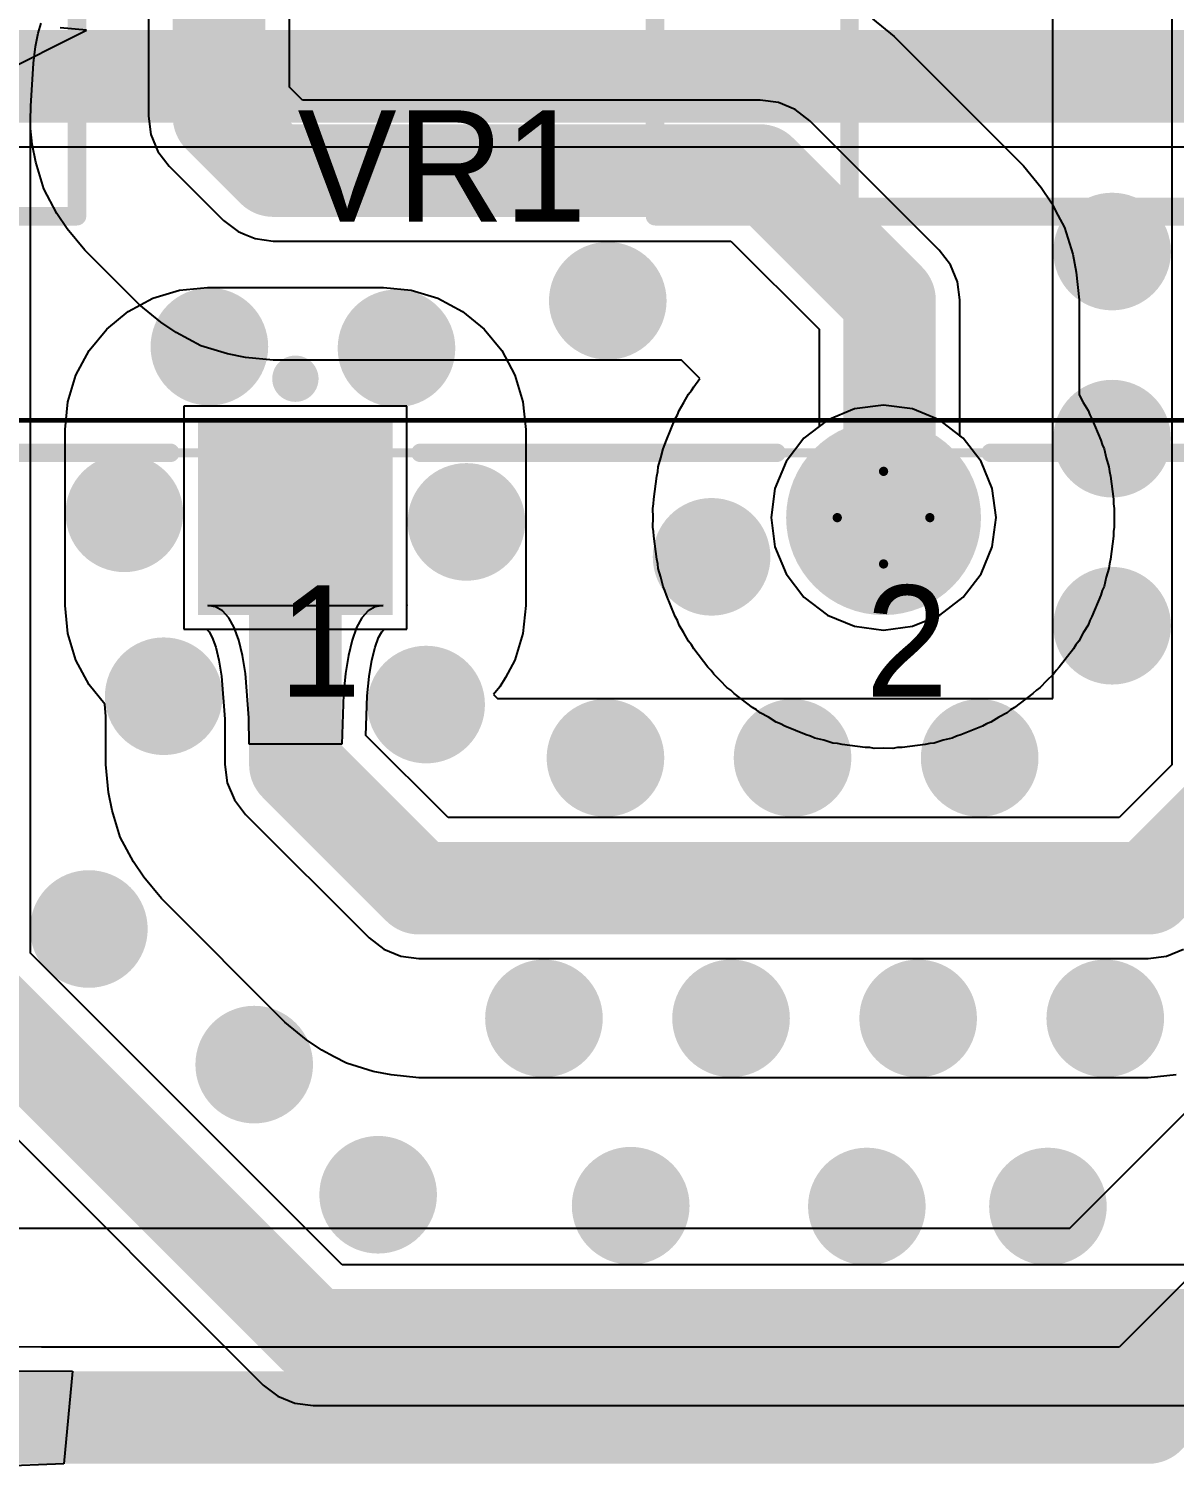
# Model space of a CAD drawing. Header units: millimetres. Extents: x 38.3 to 116.8, y 314 to 397.1.
# Drawn here: x 68.82 to 81.18, y 323.82 to 339.48 of the extents above; entities that cross this region are included whole.
import ezdxf

# ---------------------------------------------------------------- set-up
doc = ezdxf.new("R2010")
doc.units = ezdxf.units.MM
for name, color, linetype in [('BottomLayer', 5, 'Continuous'), ('BottomSolder', 6, 'Continuous'), ('Mechanical13', 56, 'Continuous'), ('Mechanical15', 56, 'Continuous'), ('Mechanical16', 56, 'Continuous'), ('Mechanical5', 56, 'Continuous'), ('MultiLayer', 9, 'Continuous'), ('PadHoleLayer', 156, 'Continuous'), ('TopLayer', 1, 'Continuous'), ('TopOverlay', 2, 'Continuous'), ('TopPaste', 8, 'Continuous'), ('TopSolder', 216, 'Continuous'), ('ViaHoleLayer', 16, 'Continuous')]:
    doc.layers.add(name, color=color, linetype=linetype)

# ---------------------------------------------------------------- blocks, each defined once
blk = doc.blocks.new('BOUR_3852A_282_103AL_3_V_57')
at = {"layer": 'BottomLayer', "const_width": 0.95}
blk.add_lwpolyline([(-0.475, 0, 1), (0.475, 0, 1)], format="xyb", close=True, dxfattribs=at)
at = {"layer": 'BottomLayer'}
blk.add_solid([(-7.3, -0.95), (-5.4, -0.95), (-7.3, 0.95), (-5.4, 0.95)], dxfattribs=at)
at = {"layer": 'BottomSolder', "const_width": 1.052}
blk.add_lwpolyline([(-0.526, 0, 1), (0.526, 0, 1)], format="xyb", close=True, dxfattribs=at)
at = {"layer": 'BottomSolder'}
blk.add_solid([(-7.402, -1.052), (-5.298, -1.052), (-7.402, 1.052), (-5.298, 1.052)], dxfattribs=at)
at = {"layer": 'Mechanical13', "const_width": 0.1}
blk.add_lwpolyline([(-9.525, 0.7), (9.525, 0.7)], dxfattribs=at)
at = {"layer": 'Mechanical15'}
for points, const_width in [([(-9.625, 1.05), (9.625, 1.05)], 0.05), ([(0, -0.5), (0, 0.5)], 0.1), ([(-0.5, 0), (0.5, 0)], 0.1)]:
    blk.add_lwpolyline(points, dxfattribs=dict(at, const_width=const_width))
at = {"layer": 'Mechanical15', "const_width": 0.05}
for points in [[(-0.025, 0.5, 1), (0.025, 0.5, 1)], [(-0.525, 0, 1), (-0.475, 0, 1)], [(0.475, 0, 1), (0.525, 0, 1)], [(-0.025, -0.5, 1), (0.025, -0.5, 1)]]:
    blk.add_lwpolyline(points, format="xyb", close=True, dxfattribs=at)
at = {"layer": 'MultiLayer', "const_width": 0.95}
blk.add_lwpolyline([(-0.475, 0, 1), (0.475, 0, 1)], format="xyb", close=True, dxfattribs=at)
at = {"layer": 'MultiLayer'}
blk.add_solid([(-7.3, -0.95), (-5.4, -0.95), (-7.3, 0.95), (-5.4, 0.95)], dxfattribs=at)
at = {"layer": 'PadHoleLayer', "const_width": 0.7}
for points in [[(-6.7, 0, 1), (-6, 0, 1)], [(-0.35, 0, 1), (0.35, 0, 1)]]:
    blk.add_lwpolyline(points, format="xyb", close=True, dxfattribs=at)
at = {"layer": 'TopLayer', "const_width": 0.95}
blk.add_lwpolyline([(-0.475, 0, 1), (0.475, 0, 1)], format="xyb", close=True, dxfattribs=at)
at = {"layer": 'TopLayer'}
blk.add_solid([(-7.3, -0.95), (-5.4, -0.95), (-7.3, 0.95), (-5.4, 0.95)], dxfattribs=at)
at = {"layer": 'TopOverlay'}
for points, const_width in [([(-6.225, 1.5, 1), (-6.475, 1.5, 1)], 0.25), ([(-6.538, 1.5, 1), (-6.413, 1.5, 1)], 0.125), ([(-6.287, 1.5, 1), (-6.162, 1.5, 1)], 0.125), ([(-7.75, 0.7, 1), (-7.65, 0.7, 1)], 0.1), ([(-5.05, 0.7, 1), (-4.95, 0.7, 1)], 0.1), ([(-1.205, 0.7, 1), (-1.105, 0.7, 1)], 0.1), ([(1.105, 0.7, 1), (1.205, 0.7, 1)], 0.1)]:
    blk.add_lwpolyline(points, format="xyb", close=True, dxfattribs=dict(at, const_width=const_width))
at = {"layer": 'TopOverlay', "const_width": 0.2}
for points in [[(-9.525, 0.7), (-7.7, 0.7)], [(-5, 0.7), (-1.155, 0.7)], [(1.155, 0.7), (5.195, 0.7)]]:
    blk.add_lwpolyline(points, dxfattribs=at)
at = {"layer": 'TopSolder', "const_width": 1.052}
blk.add_lwpolyline([(-0.526, 0, 1), (0.526, 0, 1)], format="xyb", close=True, dxfattribs=at)
at = {"layer": 'TopSolder'}
blk.add_solid([(-7.402, -1.052), (-5.298, -1.052), (-7.402, 1.052), (-5.298, 1.052)], dxfattribs=at)
blk = doc.blocks.new('SM_LP_5001_66')
at = {"layer": 'Mechanical13', "const_width": 0.2}
for points in [[(-6.4, -5.6), (-6.4, 5.6)], [(-6.4, 5.6), (6.4, 5.6)], [(6.4, -5.6), (6.4, 5.6)], [(-6.4, -5.6), (6.4, -5.6)]]:
    blk.add_lwpolyline(points, dxfattribs=at)
at = {"layer": 'Mechanical13', "const_width": 0.1}
for points in [[(-6.45, 5.6, 1), (-6.35, 5.6, 1)], [(-6.45, 5.6, 1), (-6.35, 5.6, 1)], [(6.35, 5.6, 1), (6.45, 5.6, 1)], [(6.35, 5.6, 1), (6.45, 5.6, 1)], [(-6.45, -5.6, 1), (-6.35, -5.6, 1)], [(-6.45, -5.6, 1), (-6.35, -5.6, 1)], [(6.35, -5.6, 1), (6.45, -5.6, 1)], [(6.35, -5.6, 1), (6.45, -5.6, 1)]]:
    blk.add_lwpolyline(points, format="xyb", close=True, dxfattribs=at)
at = {"layer": 'Mechanical15', "const_width": 0.2}
for points in [[(-8.5, -5.7), (-8.5, 5.7)], [(-8.5, 5.7), (8.5, 5.7)], [(8.5, -5.7), (8.5, 5.7)], [(-8.5, -5.7), (8.5, -5.7)]]:
    blk.add_lwpolyline(points, dxfattribs=at)
at = {"layer": 'Mechanical15', "const_width": 0.1}
for points in [[(-8.55, 5.7, 1), (-8.45, 5.7, 1)], [(-8.55, 5.7, 1), (-8.45, 5.7, 1)], [(8.45, 5.7, 1), (8.55, 5.7, 1)], [(8.45, 5.7, 1), (8.55, 5.7, 1)], [(-8.55, -5.7, 1), (-8.45, -5.7, 1)], [(-8.55, -5.7, 1), (-8.45, -5.7, 1)], [(8.45, -5.7, 1), (8.55, -5.7, 1)], [(8.45, -5.7, 1), (8.55, -5.7, 1)]]:
    blk.add_lwpolyline(points, format="xyb", close=True, dxfattribs=at)
at = {"layer": 'Mechanical16', "const_width": 0.1}
for points in [[(0, -0.5), (0, 0.5)], [(-0.5, 0), (0.5, 0)]]:
    blk.add_lwpolyline(points, dxfattribs=at)
at = {"layer": 'Mechanical16', "const_width": 0.05}
for points in [[(-0.025, 0.5, 1), (0.025, 0.5, 1)], [(-0.525, 0, 1), (-0.475, 0, 1)], [(0.475, 0, 1), (0.525, 0, 1)], [(-0.025, -0.5, 1), (0.025, -0.5, 1)]]:
    blk.add_lwpolyline(points, format="xyb", close=True, dxfattribs=at)
at = {"layer": 'Mechanical5', "const_width": 0.2}
for points in [[(-8.5, -5.7), (-8.5, 5.7)], [(-7.95, 5.7), (7.95, 5.7)], [(8.5, -5.7), (8.5, 5.7)], [(-7.95, -5.7), (7.95, -5.7)]]:
    blk.add_lwpolyline(points, dxfattribs=at)
at = {"layer": 'Mechanical5', "const_width": 0.1}
for points in [[(-8.55, 5.7, 1), (-8.45, 5.7, 1)], [(-8, 5.7, 1), (-7.9, 5.7, 1)], [(7.9, 5.7, 1), (8, 5.7, 1)], [(8.45, 5.7, 1), (8.55, 5.7, 1)], [(-8.55, -5.7, 1), (-8.45, -5.7, 1)], [(-8, -5.7, 1), (-7.9, -5.7, 1)], [(7.9, -5.7, 1), (8, -5.7, 1)], [(8.45, -5.7, 1), (8.55, -5.7, 1)]]:
    blk.add_lwpolyline(points, format="xyb", close=True, dxfattribs=at)
at = {"layer": 'TopLayer'}
for points in [[(-8.1, 1.79), (-5.1, 1.79), (-8.1, 3.29), (-5.1, 3.29)], [(5.1, 1.79), (8.1, 1.79), (5.1, 3.29), (8.1, 3.29)], [(-8.1, -0.75), (-5.1, -0.75), (-8.1, 0.75), (-5.1, 0.75)], [(5.1, -0.75), (8.1, -0.75), (5.1, 0.75), (8.1, 0.75)], [(-8.1, -3.29), (-5.1, -3.29), (-8.1, -1.79), (-5.1, -1.79)], [(5.1, -3.29), (8.1, -3.29), (5.1, -1.79), (8.1, -1.79)]]:
    blk.add_solid(points, dxfattribs=at)
at = {"layer": 'TopOverlay', "const_width": 0.2}
for points in [[(-6.4, 3.4), (-6.4, 5.6)], [(-6.4, 5.6), (6.4, 5.6)], [(6.4, 3.4), (6.4, 5.6)], [(-6.4, 0.85), (-6.4, 1.7)], [(6.4, 0.85), (6.4, 1.7)], [(-6.4, -1.75), (-6.4, -0.8)], [(6.4, -1.75), (6.4, -0.8)], [(-6.4, -5.6), (-6.4, -3.4)], [(6.4, -5.6), (6.4, -3.4)], [(-6.4, -5.6), (6.4, -5.6)]]:
    blk.add_lwpolyline(points, dxfattribs=at)
at = {"layer": 'TopOverlay'}
for points, const_width in [([(-6.45, 5.6, 1), (-6.35, 5.6, 1)], 0.1), ([(-6.45, 5.6, 1), (-6.35, 5.6, 1)], 0.1), ([(6.35, 5.6, 1), (6.45, 5.6, 1)], 0.1), ([(6.35, 5.6, 1), (6.45, 5.6, 1)], 0.1), ([(-5.463, 4.699, 1), (-5.713, 4.699, 1)], 0.25), ([(-5.776, 4.699, 1), (-5.651, 4.699, 1)], 0.125), ([(-5.525, 4.699, 1), (-5.4, 4.699, 1)], 0.125), ([(-6.45, 3.4, 1), (-6.35, 3.4, 1)], 0.1), ([(6.35, 3.4, 1), (6.45, 3.4, 1)], 0.1), ([(-6.45, 1.7, 1), (-6.35, 1.7, 1)], 0.1), ([(6.35, 1.7, 1), (6.45, 1.7, 1)], 0.1), ([(-6.45, 0.85, 1), (-6.35, 0.85, 1)], 0.1), ([(6.35, 0.85, 1), (6.45, 0.85, 1)], 0.1), ([(-6.45, -0.8, 1), (-6.35, -0.8, 1)], 0.1), ([(6.35, -0.8, 1), (6.45, -0.8, 1)], 0.1), ([(-6.45, -1.75, 1), (-6.35, -1.75, 1)], 0.1), ([(6.35, -1.75, 1), (6.45, -1.75, 1)], 0.1), ([(-6.45, -3.4, 1), (-6.35, -3.4, 1)], 0.1), ([(6.35, -3.4, 1), (6.45, -3.4, 1)], 0.1), ([(-6.45, -5.6, 1), (-6.35, -5.6, 1)], 0.1), ([(-6.45, -5.6, 1), (-6.35, -5.6, 1)], 0.1), ([(6.35, -5.6, 1), (6.45, -5.6, 1)], 0.1), ([(6.35, -5.6, 1), (6.45, -5.6, 1)], 0.1)]:
    blk.add_lwpolyline(points, format="xyb", close=True, dxfattribs=dict(at, const_width=const_width))
at = {"layer": 'TopPaste'}
for points in [[(-8.1, 1.79), (-5.1, 1.79), (-8.1, 3.29), (-5.1, 3.29)], [(5.1, 1.79), (8.1, 1.79), (5.1, 3.29), (8.1, 3.29)], [(-8.1, -0.75), (-5.1, -0.75), (-8.1, 0.75), (-5.1, 0.75)], [(5.1, -0.75), (8.1, -0.75), (5.1, 0.75), (8.1, 0.75)], [(-8.1, -3.29), (-5.1, -3.29), (-8.1, -1.79), (-5.1, -1.79)], [(5.1, -3.29), (8.1, -3.29), (5.1, -1.79), (8.1, -1.79)]]:
    blk.add_solid(points, dxfattribs=at)
at = {"layer": 'TopSolder'}
for points in [[(-8.1, 1.79), (-5.1, 1.79), (-8.1, 3.29), (-5.1, 3.29)], [(5.1, 1.79), (8.1, 1.79), (5.1, 3.29), (8.1, 3.29)], [(-8.1, -0.75), (-5.1, -0.75), (-8.1, 0.75), (-5.1, 0.75)], [(5.1, -0.75), (8.1, -0.75), (5.1, 0.75), (8.1, 0.75)], [(-8.1, -3.29), (-5.1, -3.29), (-8.1, -1.79), (-5.1, -1.79)], [(5.1, -3.29), (8.1, -3.29), (5.1, -1.79), (8.1, -1.79)]]:
    blk.add_solid(points, dxfattribs=at)
at = {"layer": 'Mechanical5'}
blk.add_text('T2', height=1, dxfattribs=at).set_placement((0, 0))
blk = doc.blocks.new('SM_LP_5001_67')
at = {"layer": 'Mechanical13', "const_width": 0.2}
for points in [[(-6.4, -5.6), (-6.4, 5.6)], [(-6.4, 5.6), (6.4, 5.6)], [(6.4, -5.6), (6.4, 5.6)], [(-6.4, -5.6), (6.4, -5.6)]]:
    blk.add_lwpolyline(points, dxfattribs=at)
at = {"layer": 'Mechanical13', "const_width": 0.1}
for points in [[(-6.45, 5.6, 1), (-6.35, 5.6, 1)], [(-6.45, 5.6, 1), (-6.35, 5.6, 1)], [(6.35, 5.6, 1), (6.45, 5.6, 1)], [(6.35, 5.6, 1), (6.45, 5.6, 1)], [(-6.45, -5.6, 1), (-6.35, -5.6, 1)], [(-6.45, -5.6, 1), (-6.35, -5.6, 1)], [(6.35, -5.6, 1), (6.45, -5.6, 1)], [(6.35, -5.6, 1), (6.45, -5.6, 1)]]:
    blk.add_lwpolyline(points, format="xyb", close=True, dxfattribs=at)
at = {"layer": 'Mechanical15', "const_width": 0.2}
for points in [[(-8.5, -5.7), (-8.5, 5.7)], [(-8.5, 5.7), (8.5, 5.7)], [(8.5, -5.7), (8.5, 5.7)], [(-8.5, -5.7), (8.5, -5.7)]]:
    blk.add_lwpolyline(points, dxfattribs=at)
at = {"layer": 'Mechanical15', "const_width": 0.1}
for points in [[(-8.55, 5.7, 1), (-8.45, 5.7, 1)], [(-8.55, 5.7, 1), (-8.45, 5.7, 1)], [(8.45, 5.7, 1), (8.55, 5.7, 1)], [(8.45, 5.7, 1), (8.55, 5.7, 1)], [(-8.55, -5.7, 1), (-8.45, -5.7, 1)], [(-8.55, -5.7, 1), (-8.45, -5.7, 1)], [(8.45, -5.7, 1), (8.55, -5.7, 1)], [(8.45, -5.7, 1), (8.55, -5.7, 1)]]:
    blk.add_lwpolyline(points, format="xyb", close=True, dxfattribs=at)
at = {"layer": 'Mechanical16', "const_width": 0.1}
for points in [[(0, -0.5), (0, 0.5)], [(-0.5, 0), (0.5, 0)]]:
    blk.add_lwpolyline(points, dxfattribs=at)
at = {"layer": 'Mechanical16', "const_width": 0.05}
for points in [[(-0.025, 0.5, 1), (0.025, 0.5, 1)], [(-0.525, 0, 1), (-0.475, 0, 1)], [(0.475, 0, 1), (0.525, 0, 1)], [(-0.025, -0.5, 1), (0.025, -0.5, 1)]]:
    blk.add_lwpolyline(points, format="xyb", close=True, dxfattribs=at)
at = {"layer": 'Mechanical5', "const_width": 0.2}
for points in [[(-8.5, -5.7), (-8.5, 5.7)], [(-7.95, 5.7), (7.95, 5.7)], [(8.5, -5.7), (8.5, 5.7)], [(-7.95, -5.7), (7.95, -5.7)]]:
    blk.add_lwpolyline(points, dxfattribs=at)
at = {"layer": 'Mechanical5', "const_width": 0.1}
for points in [[(-8.55, 5.7, 1), (-8.45, 5.7, 1)], [(-8, 5.7, 1), (-7.9, 5.7, 1)], [(7.9, 5.7, 1), (8, 5.7, 1)], [(8.45, 5.7, 1), (8.55, 5.7, 1)], [(-8.55, -5.7, 1), (-8.45, -5.7, 1)], [(-8, -5.7, 1), (-7.9, -5.7, 1)], [(7.9, -5.7, 1), (8, -5.7, 1)], [(8.45, -5.7, 1), (8.55, -5.7, 1)]]:
    blk.add_lwpolyline(points, format="xyb", close=True, dxfattribs=at)
at = {"layer": 'TopLayer'}
for points in [[(-8.1, 1.79), (-5.1, 1.79), (-8.1, 3.29), (-5.1, 3.29)], [(5.1, 1.79), (8.1, 1.79), (5.1, 3.29), (8.1, 3.29)], [(-8.1, -0.75), (-5.1, -0.75), (-8.1, 0.75), (-5.1, 0.75)], [(5.1, -0.75), (8.1, -0.75), (5.1, 0.75), (8.1, 0.75)], [(-8.1, -3.29), (-5.1, -3.29), (-8.1, -1.79), (-5.1, -1.79)], [(5.1, -3.29), (8.1, -3.29), (5.1, -1.79), (8.1, -1.79)]]:
    blk.add_solid(points, dxfattribs=at)
at = {"layer": 'TopOverlay', "const_width": 0.2}
for points in [[(-6.4, 3.4), (-6.4, 5.6)], [(-6.4, 5.6), (6.4, 5.6)], [(6.4, 3.4), (6.4, 5.6)], [(-6.4, 0.85), (-6.4, 1.7)], [(6.4, 0.85), (6.4, 1.7)], [(-6.4, -1.75), (-6.4, -0.8)], [(6.4, -1.75), (6.4, -0.8)], [(-6.4, -5.6), (-6.4, -3.4)], [(6.4, -5.6), (6.4, -3.4)], [(-6.4, -5.6), (6.4, -5.6)]]:
    blk.add_lwpolyline(points, dxfattribs=at)
at = {"layer": 'TopOverlay'}
for points, const_width in [([(-6.45, 5.6, 1), (-6.35, 5.6, 1)], 0.1), ([(-6.45, 5.6, 1), (-6.35, 5.6, 1)], 0.1), ([(6.35, 5.6, 1), (6.45, 5.6, 1)], 0.1), ([(6.35, 5.6, 1), (6.45, 5.6, 1)], 0.1), ([(-5.463, 4.699, 1), (-5.713, 4.699, 1)], 0.25), ([(-5.776, 4.699, 1), (-5.651, 4.699, 1)], 0.125), ([(-5.525, 4.699, 1), (-5.4, 4.699, 1)], 0.125), ([(-6.45, 3.4, 1), (-6.35, 3.4, 1)], 0.1), ([(6.35, 3.4, 1), (6.45, 3.4, 1)], 0.1), ([(-6.45, 1.7, 1), (-6.35, 1.7, 1)], 0.1), ([(6.35, 1.7, 1), (6.45, 1.7, 1)], 0.1), ([(-6.45, 0.85, 1), (-6.35, 0.85, 1)], 0.1), ([(6.35, 0.85, 1), (6.45, 0.85, 1)], 0.1), ([(-6.45, -0.8, 1), (-6.35, -0.8, 1)], 0.1), ([(6.35, -0.8, 1), (6.45, -0.8, 1)], 0.1), ([(-6.45, -1.75, 1), (-6.35, -1.75, 1)], 0.1), ([(6.35, -1.75, 1), (6.45, -1.75, 1)], 0.1), ([(-6.45, -3.4, 1), (-6.35, -3.4, 1)], 0.1), ([(6.35, -3.4, 1), (6.45, -3.4, 1)], 0.1), ([(-6.45, -5.6, 1), (-6.35, -5.6, 1)], 0.1), ([(-6.45, -5.6, 1), (-6.35, -5.6, 1)], 0.1), ([(6.35, -5.6, 1), (6.45, -5.6, 1)], 0.1), ([(6.35, -5.6, 1), (6.45, -5.6, 1)], 0.1)]:
    blk.add_lwpolyline(points, format="xyb", close=True, dxfattribs=dict(at, const_width=const_width))
at = {"layer": 'TopPaste'}
for points in [[(-8.1, 1.79), (-5.1, 1.79), (-8.1, 3.29), (-5.1, 3.29)], [(5.1, 1.79), (8.1, 1.79), (5.1, 3.29), (8.1, 3.29)], [(-8.1, -0.75), (-5.1, -0.75), (-8.1, 0.75), (-5.1, 0.75)], [(5.1, -0.75), (8.1, -0.75), (5.1, 0.75), (8.1, 0.75)], [(-8.1, -3.29), (-5.1, -3.29), (-8.1, -1.79), (-5.1, -1.79)], [(5.1, -3.29), (8.1, -3.29), (5.1, -1.79), (8.1, -1.79)]]:
    blk.add_solid(points, dxfattribs=at)
at = {"layer": 'TopSolder'}
for points in [[(-8.1, 1.79), (-5.1, 1.79), (-8.1, 3.29), (-5.1, 3.29)], [(5.1, 1.79), (8.1, 1.79), (5.1, 3.29), (8.1, 3.29)], [(-8.1, -0.75), (-5.1, -0.75), (-8.1, 0.75), (-5.1, 0.75)], [(5.1, -0.75), (8.1, -0.75), (5.1, 0.75), (8.1, 0.75)], [(-8.1, -3.29), (-5.1, -3.29), (-8.1, -1.79), (-5.1, -1.79)], [(5.1, -3.29), (8.1, -3.29), (5.1, -1.79), (8.1, -1.79)]]:
    blk.add_solid(points, dxfattribs=at)
at = {"layer": 'Mechanical5'}
blk.add_text('T1', height=1, dxfattribs=at).set_placement((0, 0))

msp = doc.modelspace()

# ---------------------------------------------------------------- linework, layer by layer
at = {"layer": 'BottomLayer'}
for p, q in [((67.437, 338.463), (69.437, 339.463)), ((69.437, 339.463), (69.152, 339.488)), ((60.513, 338.202), (98.364, 338.202)), ((72.895, 335.404), (70.487, 335.404)), ((70.487, 335.404), (70.487, 332.996)), ((72.895, 332.996), (72.895, 335.404)), ((77.727, 335.373), (77.434, 335.251)), ((78.041, 335.414), (77.727, 335.373)), ((78.355, 335.373), (78.041, 335.414)), ((78.648, 335.251), (78.355, 335.373)), ((77.434, 335.251), (77.182, 335.058)), ((78.9, 335.058), (78.648, 335.251)), ((77.182, 335.058), (76.989, 334.807)), ((79.093, 334.807), (78.9, 335.058)), ((76.989, 334.807), (76.868, 334.514)), ((79.214, 334.514), (79.093, 334.807)), ((90.14, 334.802), (80.584, 325.246)), ((90.14, 334.802), (80.584, 325.246)), ((80.051, 326.531), (88.088, 334.568)), ((76.868, 334.514), (76.827, 334.2)), ((79.255, 334.2), (79.214, 334.514)), ((76.827, 334.2), (76.868, 333.885)), ((79.214, 333.885), (79.255, 334.2)), ((76.868, 333.885), (76.989, 333.593)), ((79.093, 333.593), (79.214, 333.885)), ((76.989, 333.593), (77.182, 333.341)), ((78.9, 333.341), (79.093, 333.593)), ((77.182, 333.341), (77.434, 333.148)), ((78.648, 333.148), (78.9, 333.341)), ((77.434, 333.148), (77.727, 333.027)), ((78.355, 333.027), (78.648, 333.148)), ((70.487, 332.996), (72.895, 332.996)), ((77.727, 333.027), (78.041, 332.985)), ((78.041, 332.985), (78.355, 333.027)), ((66.562, 326.531), (80.051, 326.531)), ((68.949, 325.246), (68.487, 325.248)), ((68.949, 325.246), (68.487, 325.248)), ((80.584, 325.246), (68.949, 325.246)), ((80.584, 325.246), (68.949, 325.246)), ((68.482, 324.989), (69.286, 324.985)), ((69.286, 324.985), (69.19, 323.985)), ((69.19, 323.985), (64.815, 323.821))]:
    msp.add_line(p, q, dxfattribs=at)
at = {"layer": 'BottomLayer', "const_width": 1}
for points in [[(67.437, 338.963), (98.679, 338.963)], [(80.899, 324.485), (90.678, 334.264)], [(62.611, 324.485), (80.899, 324.485)]]:
    msp.add_lwpolyline(points, dxfattribs=at)
at = {"layer": 'BottomLayer'}
for points, const_width in [([(80.191, 337.073, 1), (80.826, 337.073, 1)], 0.635), ([(74.746, 336.541, 1), (75.381, 336.541, 1)], 0.635), ([(70.445, 336.046, 1), (71.08, 336.046, 1)], 0.635), ([(72.465, 336.028, 1), (73.1, 336.028, 1)], 0.635), ([(80.191, 335.053, 1), (80.826, 335.053, 1)], 0.635), ([(69.527, 334.247, 1), (70.162, 334.247, 1)], 0.635), ([(73.22, 334.154, 1), (73.855, 334.154, 1)], 0.635), ([(75.867, 333.777, 1), (76.502, 333.777, 1)], 0.635), ([(80.191, 333.033, 1), (80.826, 333.033, 1)], 0.635), ([(69.952, 332.272, 1), (70.587, 332.272, 1)], 0.635), ([(72.785, 332.182, 1), (73.42, 332.182, 1)], 0.635), ([(74.721, 331.606, 1), (75.356, 331.606, 1)], 0.635), ([(76.741, 331.606, 1), (77.376, 331.606, 1)], 0.635), ([(78.761, 331.606, 1), (79.396, 331.606, 1)], 0.635), ([(69.144, 329.759, 1), (69.779, 329.759, 1)], 0.635), ([(74.057, 328.794, 1), (74.692, 328.794, 1)], 0.635), ([(76.077, 328.794, 1), (76.712, 328.794, 1)], 0.635), ([(78.097, 328.794, 1), (78.732, 328.794, 1)], 0.635), ([(80.117, 328.794, 1), (80.752, 328.794, 1)], 0.635), ([(70.929, 328.295, 1), (71.564, 328.295, 1)], 0.635), ([(72.267, 326.89, 1), (72.902, 326.89, 1)], 0.635), ([(74.993, 326.771, 1), (75.629, 326.771, 1)], 0.635), ([(77.543, 326.763, 1), (78.178, 326.763, 1)], 0.635), ([(79.498, 326.763, 1), (80.133, 326.763, 1)], 0.635), ([(80.649, 324.485, 1), (81.149, 324.485, 1)], 0.5), ([(80.649, 324.485, 1), (81.149, 324.485, 1)], 0.5)]:
    msp.add_lwpolyline(points, format="xyb", close=True, dxfattribs=dict(at, const_width=const_width))
at = {"layer": 'MultiLayer', "const_width": 0.635}
for points in [[(80.191, 337.073, 1), (80.826, 337.073, 1)], [(74.746, 336.541, 1), (75.381, 336.541, 1)], [(70.445, 336.046, 1), (71.08, 336.046, 1)], [(72.465, 336.028, 1), (73.1, 336.028, 1)], [(80.191, 335.053, 1), (80.826, 335.053, 1)], [(69.527, 334.247, 1), (70.162, 334.247, 1)], [(73.22, 334.154, 1), (73.855, 334.154, 1)], [(75.867, 333.777, 1), (76.502, 333.777, 1)], [(80.191, 333.033, 1), (80.826, 333.033, 1)], [(69.952, 332.272, 1), (70.587, 332.272, 1)], [(72.785, 332.182, 1), (73.42, 332.182, 1)], [(74.721, 331.606, 1), (75.356, 331.606, 1)], [(76.741, 331.606, 1), (77.376, 331.606, 1)], [(78.761, 331.606, 1), (79.396, 331.606, 1)], [(69.144, 329.759, 1), (69.779, 329.759, 1)], [(74.057, 328.794, 1), (74.692, 328.794, 1)], [(76.077, 328.794, 1), (76.712, 328.794, 1)], [(78.097, 328.794, 1), (78.732, 328.794, 1)], [(80.117, 328.794, 1), (80.752, 328.794, 1)], [(70.929, 328.295, 1), (71.564, 328.295, 1)], [(72.267, 326.89, 1), (72.902, 326.89, 1)], [(74.993, 326.771, 1), (75.629, 326.771, 1)], [(77.543, 326.763, 1), (78.178, 326.763, 1)], [(79.498, 326.763, 1), (80.133, 326.763, 1)]]:
    msp.add_lwpolyline(points, format="xyb", close=True, dxfattribs=at)
at = {"layer": 'TopLayer'}
for p, q in [((79.869, 332.246), (79.869, 345.567)), ((81.154, 345.567), (81.154, 331.531)), ((81.154, 345.567), (81.154, 331.531)), ((71.627, 338.848), (71.627, 345.108)), ((71.627, 338.848), (71.627, 345.108)), ((70.105, 344.793), (70.105, 338.533)), ((70.105, 344.793), (70.105, 338.533)), ((77.922, 339.585), (78.155, 339.394)), ((68.885, 339.286), (68.913, 339.431)), ((68.885, 339.286), (68.913, 339.431)), ((68.913, 339.431), (68.945, 339.538)), ((68.913, 339.431), (68.945, 339.538)), ((78.155, 339.394), (79.552, 337.997)), ((68.862, 339.108), (68.885, 339.286)), ((68.862, 339.108), (68.885, 339.286)), ((68.834, 338.643), (68.862, 339.108)), ((68.834, 338.643), (68.862, 339.108)), ((71.767, 338.708), (71.627, 338.848)), ((71.767, 338.708), (71.627, 338.848)), ((68.833, 338.487), (68.834, 338.643)), ((68.833, 338.487), (68.834, 338.643)), ((76.708, 338.708), (71.767, 338.708)), ((76.708, 338.708), (71.767, 338.708)), ((76.905, 338.682), (76.708, 338.708)), ((76.905, 338.682), (76.708, 338.708)), ((77.088, 338.606), (76.905, 338.682)), ((77.088, 338.606), (76.905, 338.682)), ((77.246, 338.485), (77.088, 338.606)), ((77.246, 338.485), (77.088, 338.606)), ((68.833, 329.499), (68.833, 338.487)), ((68.833, 338.403), (68.833, 338.487)), ((70.105, 338.533), (70.131, 338.336)), ((70.105, 338.533), (70.131, 338.336)), ((78.643, 337.088), (77.246, 338.485)), ((78.643, 337.088), (77.246, 338.485)), ((68.849, 338.233), (68.833, 338.403)), ((70.131, 338.336), (70.207, 338.153)), ((70.131, 338.336), (70.207, 338.153)), ((68.888, 338.038), (68.849, 338.233)), ((70.207, 338.153), (70.328, 337.995)), ((70.207, 338.153), (70.328, 337.995)), ((68.975, 337.75), (68.888, 338.038)), ((70.328, 337.995), (70.914, 337.409)), ((70.328, 337.995), (70.914, 337.409)), ((79.552, 337.997), (79.743, 337.764)), ((69.117, 337.484), (68.975, 337.75)), ((79.743, 337.764), (79.854, 337.599)), ((79.854, 337.599), (79.924, 337.467)), ((69.228, 337.319), (69.117, 337.484)), ((70.914, 337.409), (71.072, 337.288)), ((70.914, 337.409), (71.072, 337.288)), ((79.924, 337.467), (79.996, 337.333)), ((69.419, 337.086), (69.228, 337.319)), ((71.072, 337.288), (71.148, 337.257)), ((71.072, 337.288), (71.148, 337.257)), ((71.148, 337.257), (71.255, 337.212)), ((71.148, 337.257), (71.255, 337.212)), ((71.255, 337.212), (71.452, 337.186)), ((71.255, 337.212), (71.452, 337.186)), ((79.996, 337.333), (79.996, 337.333)), ((79.996, 337.333), (80.083, 337.045)), ((70.005, 336.5), (69.419, 337.086)), ((69.419, 337.086), (69.419, 337.086)), ((69.419, 337.086), (69.419, 337.086)), ((71.452, 337.186), (76.393, 337.186)), ((71.452, 337.186), (76.393, 337.186)), ((76.393, 337.186), (77.344, 336.235)), ((76.393, 337.186), (77.344, 336.235)), ((78.764, 336.93), (78.643, 337.088)), ((78.764, 336.93), (78.643, 337.088)), ((80.083, 337.045), (80.122, 336.85)), ((78.84, 336.747), (78.764, 336.93)), ((78.84, 336.747), (78.764, 336.93)), ((78.866, 336.55), (78.84, 336.747)), ((78.866, 336.55), (78.84, 336.747)), ((80.122, 336.85), (80.151, 336.55)), ((69.887, 336.427), (70.153, 336.569)), ((70.153, 336.569), (70.441, 336.657)), ((70.441, 336.657), (70.741, 336.686)), ((70.741, 336.686), (72.641, 336.686)), ((72.641, 336.686), (72.941, 336.657)), ((72.941, 336.657), (73.229, 336.569)), ((73.229, 336.569), (73.495, 336.427)), ((69.655, 336.236), (69.887, 336.427)), ((70.238, 336.309), (70.005, 336.5)), ((70.005, 336.5), (70.005, 336.5)), ((70.005, 336.5), (70.005, 336.5)), ((73.495, 336.427), (73.728, 336.236)), ((78.866, 335.085), (78.866, 336.55)), ((78.866, 335.085), (78.866, 336.55)), ((80.151, 336.55), (80.151, 335.527)), ((70.403, 336.198), (70.238, 336.309)), ((69.464, 336.003), (69.655, 336.236)), ((70.536, 336.127), (70.403, 336.198)), ((70.669, 336.056), (70.536, 336.127)), ((73.728, 336.236), (73.919, 336.003)), ((77.344, 336.235), (77.344, 335.183)), ((77.344, 336.235), (77.344, 335.183)), ((69.322, 335.738), (69.464, 336.003)), ((70.957, 335.969), (70.669, 336.056)), ((71.152, 335.93), (70.957, 335.969)), ((73.919, 336.003), (74.061, 335.738)), ((71.452, 335.901), (71.152, 335.93)), ((75.86, 335.901), (71.452, 335.901)), ((76.059, 335.702), (75.86, 335.901)), ((69.234, 335.449), (69.322, 335.738)), ((74.061, 335.738), (74.148, 335.449)), ((75.992, 335.614), (76.059, 335.701)), ((76.059, 335.701), (76.059, 335.702)), ((75.886, 335.444), (75.934, 335.532)), ((75.934, 335.532), (75.966, 335.571)), ((75.966, 335.571), (75.992, 335.614)), ((80.151, 335.527), (80.196, 335.444)), ((69.205, 335.15), (69.234, 335.449)), ((72.895, 335.404), (70.487, 335.404)), ((70.487, 335.404), (70.487, 333.262)), ((72.895, 335.404), (70.487, 335.404)), ((70.487, 335.404), (70.487, 333.262)), ((72.895, 333.262), (72.895, 335.404)), ((72.895, 333.262), (72.895, 335.404)), ((74.148, 335.449), (74.178, 335.15)), ((75.815, 335.311), (75.833, 335.358)), ((75.833, 335.358), (75.886, 335.444)), ((80.196, 335.444), (80.249, 335.358)), ((80.249, 335.358), (80.267, 335.311)), ((75.696, 335.036), (75.792, 335.267)), ((75.792, 335.267), (75.815, 335.311)), ((77.344, 335.183), (77.182, 335.058)), ((77.344, 335.183), (77.182, 335.058)), ((80.267, 335.311), (80.29, 335.267)), ((80.29, 335.267), (80.386, 335.036)), ((69.205, 333.25), (69.205, 335.15)), ((74.178, 335.15), (74.178, 333.25)), ((75.681, 334.988), (75.696, 335.036)), ((77.182, 335.058), (76.989, 334.807)), ((77.182, 335.058), (76.989, 334.807)), ((78.9, 335.058), (78.866, 335.085)), ((78.9, 335.058), (78.866, 335.085)), ((79.093, 334.807), (78.9, 335.058)), ((79.093, 334.807), (78.9, 335.058)), ((80.386, 335.036), (80.401, 334.988)), ((75.638, 334.844), (75.661, 334.942)), ((75.661, 334.942), (75.681, 334.988)), ((80.401, 334.988), (80.422, 334.942)), ((80.422, 334.942), (80.444, 334.844)), ((75.592, 334.648), (75.604, 334.697)), ((75.604, 334.697), (75.609, 334.747)), ((75.609, 334.747), (75.638, 334.844)), ((76.989, 334.807), (76.868, 334.514)), ((76.989, 334.807), (76.868, 334.514)), ((79.214, 334.514), (79.093, 334.807)), ((79.214, 334.514), (79.093, 334.807)), ((80.444, 334.844), (80.474, 334.747)), ((80.474, 334.747), (80.479, 334.697)), ((80.479, 334.697), (80.49, 334.648)), ((75.56, 334.4), (75.592, 334.648)), ((80.49, 334.648), (80.523, 334.4)), ((75.558, 334.35), (75.56, 334.4)), ((76.868, 334.514), (76.827, 334.2)), ((76.868, 334.514), (76.827, 334.2)), ((79.255, 334.2), (79.214, 334.514)), ((79.255, 334.2), (79.214, 334.514)), ((80.523, 334.4), (80.524, 334.35)), ((75.55, 334.3), (75.558, 334.35)), ((75.553, 334.2), (75.55, 334.3)), ((80.524, 334.35), (80.532, 334.3)), ((80.532, 334.3), (80.529, 334.2)), ((75.55, 334.099), (75.553, 334.2)), ((75.558, 334.05), (75.55, 334.099)), ((76.827, 334.2), (76.868, 333.885)), ((76.827, 334.2), (76.868, 333.885)), ((79.214, 333.885), (79.255, 334.2)), ((79.214, 333.885), (79.255, 334.2)), ((80.532, 334.099), (80.524, 334.05)), ((80.529, 334.2), (80.532, 334.099)), ((75.56, 333.999), (75.558, 334.05)), ((75.592, 333.751), (75.56, 333.999)), ((80.523, 333.999), (80.49, 333.751)), ((80.524, 334.05), (80.523, 333.999)), ((75.604, 333.702), (75.592, 333.751)), ((76.868, 333.885), (76.989, 333.593)), ((76.868, 333.885), (76.989, 333.593)), ((79.093, 333.593), (79.214, 333.885)), ((79.093, 333.593), (79.214, 333.885)), ((80.49, 333.751), (80.479, 333.702)), ((75.609, 333.652), (75.604, 333.702)), ((75.638, 333.556), (75.609, 333.652)), ((80.474, 333.652), (80.444, 333.556)), ((80.479, 333.702), (80.474, 333.652)), ((75.661, 333.458), (75.638, 333.556)), ((75.681, 333.412), (75.661, 333.458)), ((76.989, 333.593), (77.182, 333.341)), ((76.989, 333.593), (77.182, 333.341)), ((78.9, 333.341), (79.093, 333.593)), ((78.9, 333.341), (79.093, 333.593)), ((80.422, 333.458), (80.401, 333.412)), ((80.444, 333.556), (80.422, 333.458)), ((75.696, 333.364), (75.681, 333.412)), ((75.792, 333.133), (75.696, 333.364)), ((77.182, 333.341), (77.434, 333.148)), ((77.182, 333.341), (77.434, 333.148)), ((78.648, 333.148), (78.9, 333.341)), ((78.648, 333.148), (78.9, 333.341)), ((80.386, 333.364), (80.29, 333.133)), ((80.401, 333.412), (80.386, 333.364)), ((69.234, 332.95), (69.205, 333.25)), ((70.487, 333.262), (70.485, 333.253)), ((70.487, 333.262), (70.485, 333.253)), ((70.485, 333.253), (70.487, 333.243)), ((70.485, 333.253), (70.487, 333.243)), ((70.487, 333.243), (70.487, 332.996)), ((70.487, 333.243), (70.487, 332.996)), ((70.829, 333.238), (70.744, 333.253)), ((70.744, 333.253), (72.638, 333.253)), ((70.905, 333.193), (70.829, 333.238)), ((70.972, 333.118), (70.905, 333.193)), ((72.477, 333.193), (72.41, 333.118)), ((72.553, 333.238), (72.477, 333.193)), ((72.638, 333.253), (72.553, 333.238)), ((72.897, 333.253), (72.895, 333.262)), ((72.897, 333.253), (72.895, 333.262)), ((72.895, 333.243), (72.897, 333.253)), ((72.895, 333.243), (72.897, 333.253)), ((72.895, 332.996), (72.895, 333.243)), ((72.895, 332.996), (72.895, 333.243)), ((74.178, 333.25), (74.148, 332.95)), ((75.815, 333.088), (75.792, 333.133)), ((77.434, 333.148), (77.727, 333.027)), ((77.434, 333.148), (77.727, 333.027)), ((78.355, 333.027), (78.648, 333.148)), ((78.355, 333.027), (78.648, 333.148)), ((80.29, 333.133), (80.267, 333.088)), ((70.487, 332.996), (70.711, 332.996)), ((70.487, 332.996), (70.711, 332.996)), ((70.711, 332.996), (70.738, 332.991)), ((70.711, 332.996), (70.738, 332.991)), ((70.738, 332.991), (70.739, 332.99)), ((70.738, 332.991), (70.739, 332.99)), ((70.739, 332.99), (70.76, 332.967)), ((70.739, 332.99), (70.76, 332.967)), ((71.03, 333.013), (70.972, 333.118)), ((71.079, 332.878), (71.03, 333.013)), ((72.352, 333.013), (72.303, 332.878)), ((72.41, 333.118), (72.352, 333.013)), ((72.623, 332.967), (72.644, 332.99)), ((72.623, 332.967), (72.644, 332.99)), ((72.644, 332.99), (72.645, 332.991)), ((72.644, 332.99), (72.645, 332.991)), ((72.645, 332.991), (72.672, 332.996)), ((72.645, 332.991), (72.672, 332.996)), ((72.672, 332.996), (72.895, 332.996)), ((72.672, 332.996), (72.895, 332.996)), ((75.833, 333.041), (75.815, 333.088)), ((75.886, 332.956), (75.833, 333.041)), ((77.727, 333.027), (78.041, 332.985)), ((77.727, 333.027), (78.041, 332.985)), ((78.041, 332.985), (78.355, 333.027)), ((78.041, 332.985), (78.355, 333.027)), ((80.249, 333.041), (80.196, 332.956)), ((80.267, 333.088), (80.249, 333.041)), ((69.322, 332.662), (69.234, 332.95)), ((70.76, 332.967), (70.794, 332.905)), ((70.76, 332.967), (70.794, 332.905)), ((70.794, 332.905), (70.831, 332.803)), ((70.794, 332.905), (70.831, 332.803)), ((71.12, 332.713), (71.079, 332.878)), ((72.303, 332.878), (72.263, 332.713)), ((72.551, 332.803), (72.588, 332.905)), ((72.551, 332.803), (72.588, 332.905)), ((72.588, 332.905), (72.623, 332.967)), ((72.588, 332.905), (72.623, 332.967)), ((74.148, 332.95), (74.061, 332.662)), ((75.934, 332.867), (75.886, 332.956)), ((75.966, 332.828), (75.934, 332.867)), ((75.992, 332.785), (75.966, 332.828)), ((80.116, 332.828), (80.09, 332.785)), ((80.148, 332.867), (80.116, 332.828)), ((80.196, 332.956), (80.148, 332.867)), ((69.464, 332.396), (69.322, 332.662)), ((70.831, 332.803), (70.865, 332.661)), ((70.831, 332.803), (70.865, 332.661)), ((70.865, 332.661), (70.893, 332.488)), ((70.865, 332.661), (70.893, 332.488)), ((71.151, 332.518), (71.12, 332.713)), ((72.263, 332.713), (72.231, 332.518)), ((72.488, 332.484), (72.517, 332.661)), ((72.488, 332.484), (72.517, 332.661)), ((72.517, 332.661), (72.551, 332.803)), ((72.517, 332.661), (72.551, 332.803)), ((74.061, 332.662), (73.961, 332.476)), ((76.145, 332.587), (75.992, 332.785)), ((80.09, 332.785), (79.938, 332.587)), ((71.187, 332.038), (71.151, 332.518)), ((72.231, 332.518), (72.209, 332.293)), ((76.179, 332.55), (76.145, 332.587)), ((76.208, 332.509), (76.179, 332.55)), ((76.282, 332.44), (76.208, 332.509)), ((79.874, 332.509), (79.8, 332.44)), ((79.903, 332.55), (79.874, 332.509)), ((79.938, 332.587), (79.903, 332.55)), ((69.635, 332.188), (69.464, 332.396)), ((70.893, 332.488), (70.928, 332.026)), ((70.893, 332.488), (70.928, 332.026)), ((72.467, 332.276), (72.488, 332.484)), ((72.467, 332.276), (72.488, 332.484)), ((73.9, 332.373), (73.83, 332.289)), ((73.961, 332.476), (73.9, 332.373)), ((73.9, 332.373), (73.9, 332.373)), ((76.35, 332.367), (76.282, 332.44)), ((76.391, 332.338), (76.35, 332.367)), ((79.732, 332.367), (79.691, 332.338)), ((79.8, 332.44), (79.732, 332.367)), ((69.645, 332.052), (69.635, 332.188)), ((72.209, 332.293), (72.191, 331.753)), ((72.453, 331.847), (72.467, 332.276)), ((72.453, 331.847), (72.467, 332.276)), ((73.83, 332.289), (73.873, 332.246)), ((73.873, 332.246), (73.96, 332.246)), ((73.96, 332.246), (73.96, 332.246)), ((73.96, 332.246), (79.869, 332.246)), ((76.428, 332.303), (76.391, 332.338)), ((76.627, 332.151), (76.428, 332.303)), ((79.654, 332.303), (79.456, 332.151)), ((79.691, 332.338), (79.654, 332.303)), ((69.645, 331.534), (69.645, 332.052)), ((71.191, 331.753), (71.187, 332.038)), ((76.669, 332.124), (76.627, 332.151)), ((76.708, 332.092), (76.669, 332.124)), ((76.797, 332.045), (76.708, 332.092)), ((76.882, 331.992), (76.797, 332.045)), ((79.285, 332.045), (79.2, 331.992)), ((79.374, 332.092), (79.285, 332.045)), ((79.413, 332.124), (79.374, 332.092)), ((79.456, 332.151), (79.413, 332.124)), ((70.928, 332.026), (70.931, 331.848)), ((70.928, 332.026), (70.931, 331.848)), ((76.93, 331.974), (76.882, 331.992)), ((76.974, 331.95), (76.93, 331.974)), ((77.205, 331.855), (76.974, 331.95)), ((79.108, 331.95), (78.877, 331.855)), ((79.153, 331.974), (79.108, 331.95)), ((79.2, 331.992), (79.153, 331.974)), ((70.931, 331.848), (70.931, 331.534)), ((70.931, 331.848), (70.931, 331.534)), ((72.191, 331.753), (71.191, 331.753)), ((73.34, 330.961), (72.453, 331.847)), ((73.34, 330.961), (72.453, 331.847)), ((77.253, 331.84), (77.205, 331.855)), ((77.299, 331.819), (77.253, 331.84)), ((77.397, 331.796), (77.299, 331.819)), ((77.493, 331.767), (77.397, 331.796)), ((77.543, 331.762), (77.493, 331.767)), ((77.593, 331.751), (77.543, 331.762)), ((77.841, 331.718), (77.593, 331.751)), ((77.891, 331.717), (77.841, 331.718)), ((77.941, 331.708), (77.891, 331.717)), ((78.191, 331.717), (78.142, 331.708)), ((78.242, 331.718), (78.191, 331.717)), ((78.49, 331.751), (78.242, 331.718)), ((78.539, 331.762), (78.49, 331.751)), ((78.589, 331.767), (78.539, 331.762)), ((78.685, 331.796), (78.589, 331.767)), ((78.783, 331.819), (78.685, 331.796)), ((78.829, 331.84), (78.783, 331.819)), ((78.877, 331.855), (78.829, 331.84)), ((78.041, 331.712), (77.941, 331.708)), ((78.142, 331.708), (78.041, 331.712)), ((69.674, 331.234), (69.645, 331.534)), ((70.931, 331.534), (70.956, 331.337)), ((70.931, 331.534), (70.956, 331.337)), ((81.154, 331.531), (80.584, 330.961)), ((81.154, 331.531), (80.584, 330.961)), ((70.956, 331.337), (71.032, 331.154)), ((70.956, 331.337), (71.032, 331.154)), ((69.713, 331.039), (69.674, 331.234)), ((71.032, 331.154), (71.153, 330.996)), ((71.032, 331.154), (71.153, 330.996)), ((69.801, 330.751), (69.713, 331.039)), ((71.153, 330.996), (72.487, 329.662)), ((71.153, 330.996), (72.487, 329.662)), ((80.584, 330.961), (73.34, 330.961)), ((80.584, 330.961), (73.34, 330.961)), ((69.943, 330.485), (69.801, 330.751)), ((70.053, 330.32), (69.943, 330.485)), ((70.244, 330.087), (70.053, 330.32)), ((71.578, 328.753), (70.244, 330.087)), ((70.244, 330.087), (70.244, 330.087)), ((70.244, 330.087), (70.244, 330.087)), ((72.487, 329.662), (72.645, 329.541)), ((72.487, 329.662), (72.645, 329.541)), ((72.645, 329.541), (72.828, 329.465)), ((72.645, 329.541), (72.828, 329.465)), ((81.096, 329.465), (81.279, 329.541)), ((81.096, 329.465), (81.279, 329.541)), ((72.197, 326.135), (68.833, 329.499)), ((72.828, 329.465), (73.025, 329.439)), ((72.828, 329.465), (73.025, 329.439)), ((73.025, 329.439), (80.899, 329.439)), ((73.025, 329.439), (80.899, 329.439)), ((80.899, 329.439), (81.096, 329.465)), ((80.899, 329.439), (81.096, 329.465)), ((71.811, 328.562), (71.578, 328.753)), ((71.578, 328.753), (71.578, 328.753)), ((71.578, 328.753), (71.578, 328.753)), ((67.534, 328.646), (71.344, 324.836)), ((71.976, 328.451), (71.811, 328.562)), ((72.109, 328.38), (71.976, 328.451)), ((72.242, 328.309), (72.109, 328.38)), ((72.53, 328.222), (72.242, 328.309)), ((72.725, 328.183), (72.53, 328.222)), ((73.025, 328.154), (72.725, 328.183)), ((80.899, 328.154), (73.025, 328.154)), ((81.199, 328.183), (80.899, 328.154)), ((81.473, 326.135), (72.197, 326.135)), ((71.344, 324.836), (71.502, 324.715)), ((71.502, 324.715), (71.685, 324.639)), ((71.685, 324.639), (71.882, 324.613)), ((71.882, 324.613), (81.788, 324.613))]:
    msp.add_line(p, q, dxfattribs=at)
at = {"layer": 'TopLayer', "const_width": 1}
for points in [[(70.866, 338.533), (70.866, 345.108)], [(70.866, 338.533), (71.452, 337.947)], [(71.452, 337.947), (76.708, 337.947)], [(76.708, 337.947), (78.105, 336.55)], [(78.105, 334.264), (78.105, 336.55)], [(71.691, 331.534), (71.691, 334.2)], [(78.041, 334.2), (78.105, 334.264)], [(71.691, 331.534), (73.025, 330.2)], [(80.899, 330.2), (81.915, 331.216)], [(73.025, 330.2), (80.899, 330.2)], [(68.072, 329.184), (71.882, 325.374)], [(71.882, 325.374), (81.788, 325.374)]]:
    msp.add_lwpolyline(points, dxfattribs=at)
at = {"layer": 'TopLayer'}
for points, const_width in [([(70.616, 338.533, 1), (71.116, 338.533, 1)], 0.5), ([(70.616, 338.533, 1), (71.116, 338.533, 1)], 0.5), ([(71.202, 337.947, 1), (71.702, 337.947, 1)], 0.5), ([(71.202, 337.947, 1), (71.702, 337.947, 1)], 0.5), ([(76.458, 337.947, 1), (76.958, 337.947, 1)], 0.5), ([(76.458, 337.947, 1), (76.958, 337.947, 1)], 0.5), ([(80.191, 337.073, 1), (80.826, 337.073, 1)], 0.635), ([(74.746, 336.541, 1), (75.381, 336.541, 1)], 0.635), ([(77.855, 336.55, 1), (78.355, 336.55, 1)], 0.5), ([(77.855, 336.55, 1), (78.355, 336.55, 1)], 0.5), ([(70.445, 336.046, 1), (71.08, 336.046, 1)], 0.635), ([(72.465, 336.028, 1), (73.1, 336.028, 1)], 0.635), ([(80.191, 335.053, 1), (80.826, 335.053, 1)], 0.635), ([(69.527, 334.247, 1), (70.162, 334.247, 1)], 0.635), ([(71.441, 334.2, 1), (71.941, 334.2, 1)], 0.5), ([(73.22, 334.154, 1), (73.855, 334.154, 1)], 0.635), ([(77.791, 334.2, 1), (78.291, 334.2, 1)], 0.5), ([(77.855, 334.264, 1), (78.355, 334.264, 1)], 0.5), ([(77.855, 334.264, 1), (78.355, 334.264, 1)], 0.5), ([(75.867, 333.777, 1), (76.502, 333.777, 1)], 0.635), ([(80.191, 333.033, 1), (80.826, 333.033, 1)], 0.635), ([(69.952, 332.272, 1), (70.587, 332.272, 1)], 0.635), ([(72.785, 332.182, 1), (73.42, 332.182, 1)], 0.635), ([(74.721, 331.606, 1), (75.356, 331.606, 1)], 0.635), ([(76.741, 331.606, 1), (77.376, 331.606, 1)], 0.635), ([(78.761, 331.606, 1), (79.396, 331.606, 1)], 0.635), ([(71.441, 331.534, 1), (71.941, 331.534, 1)], 0.5), ([(71.441, 331.534, 1), (71.941, 331.534, 1)], 0.5), ([(72.775, 330.2, 1), (73.275, 330.2, 1)], 0.5), ([(72.775, 330.2, 1), (73.275, 330.2, 1)], 0.5), ([(80.649, 330.2, 1), (81.149, 330.2, 1)], 0.5), ([(80.649, 330.2, 1), (81.149, 330.2, 1)], 0.5), ([(69.144, 329.759, 1), (69.779, 329.759, 1)], 0.635), ([(74.057, 328.794, 1), (74.692, 328.794, 1)], 0.635), ([(76.077, 328.794, 1), (76.712, 328.794, 1)], 0.635), ([(78.097, 328.794, 1), (78.732, 328.794, 1)], 0.635), ([(80.117, 328.794, 1), (80.752, 328.794, 1)], 0.635), ([(70.929, 328.295, 1), (71.564, 328.295, 1)], 0.635), ([(72.267, 326.89, 1), (72.902, 326.89, 1)], 0.635), ([(74.993, 326.771, 1), (75.629, 326.771, 1)], 0.635), ([(77.543, 326.763, 1), (78.178, 326.763, 1)], 0.635), ([(79.498, 326.763, 1), (80.133, 326.763, 1)], 0.635), ([(71.632, 325.374, 1), (72.132, 325.374, 1)], 0.5), ([(71.632, 325.374, 1), (72.132, 325.374, 1)], 0.5)]:
    msp.add_lwpolyline(points, format="xyb", close=True, dxfattribs=dict(at, const_width=const_width))
at = {"layer": 'ViaHoleLayer', "const_width": 0.254}
for points in [[(80.382, 337.073, 1), (80.636, 337.073, 1)], [(74.937, 336.541, 1), (75.191, 336.541, 1)], [(70.636, 336.046, 1), (70.89, 336.046, 1)], [(72.656, 336.028, 1), (72.91, 336.028, 1)], [(80.382, 335.053, 1), (80.636, 335.053, 1)], [(69.717, 334.247, 1), (69.971, 334.247, 1)], [(73.411, 334.154, 1), (73.665, 334.154, 1)], [(76.058, 333.777, 1), (76.312, 333.777, 1)], [(80.382, 333.033, 1), (80.636, 333.033, 1)], [(70.143, 332.272, 1), (70.397, 332.272, 1)], [(72.975, 332.182, 1), (73.229, 332.182, 1)], [(74.912, 331.606, 1), (75.166, 331.606, 1)], [(76.932, 331.606, 1), (77.186, 331.606, 1)], [(78.952, 331.606, 1), (79.206, 331.606, 1)], [(69.334, 329.759, 1), (69.588, 329.759, 1)], [(74.247, 328.794, 1), (74.501, 328.794, 1)], [(76.267, 328.794, 1), (76.521, 328.794, 1)], [(78.287, 328.794, 1), (78.541, 328.794, 1)], [(80.307, 328.794, 1), (80.561, 328.794, 1)], [(71.12, 328.295, 1), (71.374, 328.295, 1)], [(72.457, 326.89, 1), (72.711, 326.89, 1)], [(75.184, 326.771, 1), (75.438, 326.771, 1)], [(77.734, 326.763, 1), (77.988, 326.763, 1)], [(79.689, 326.763, 1), (79.943, 326.763, 1)]]:
    msp.add_lwpolyline(points, format="xyb", close=True, dxfattribs=at)

# ---------------------------------------------------------------- block references
at = {"rotation": 360}
for name, p in [('SM_LP_5001_66', (60.833, 343.154)), ('SM_LP_5001_67', (84.074, 343.154))]:
    msp.add_blockref(name, p, dxfattribs=at)
msp.add_blockref('BOUR_3852A_282_103AL_3_V_57', (78.041, 334.2))

# ---------------------------------------------------------------- texts
at = {"layer": 'TopOverlay'}
msp.add_text('VR1', height=1.2, dxfattribs=at).set_placement((71.714, 337.397))
for s, p in [('1', (71.511, 332.268)), ('2', (77.847, 332.268))]:
    msp.add_text(s, height=1.2, rotation=360, dxfattribs=at).set_placement(p)

doc.saveas('drawing.dxf')
